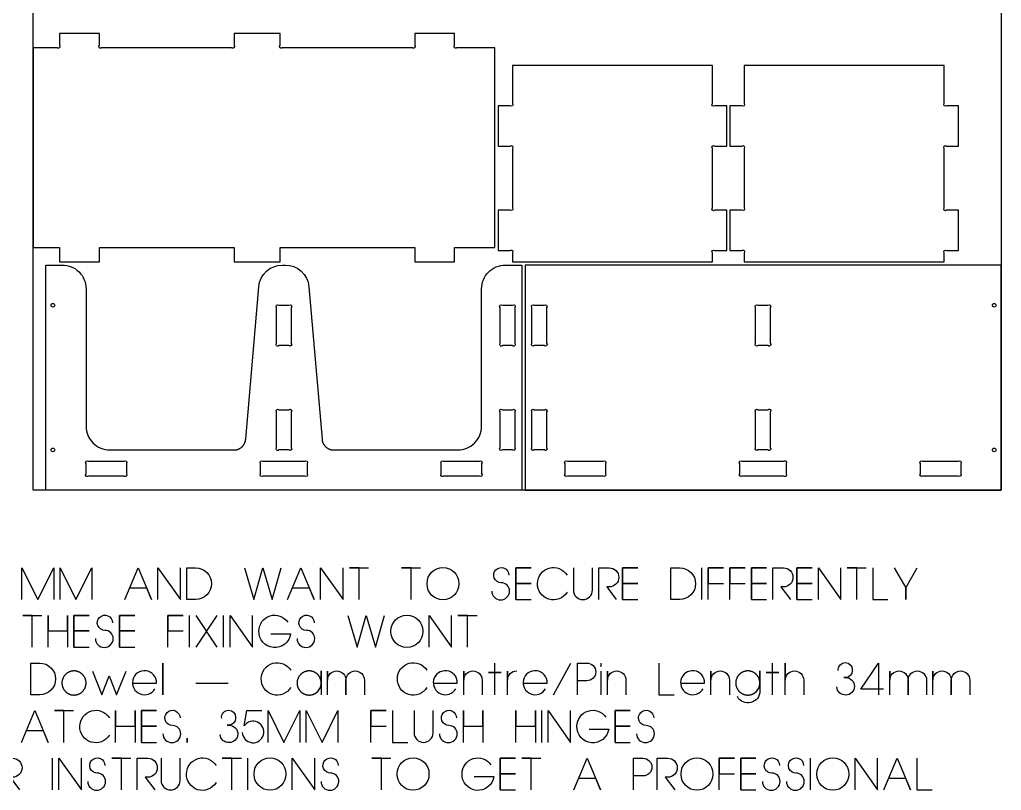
# Model space of a CAD drawing. Extents: x -767 to 3737, y -438 to 2808.
# Drawn here: x 2500 to 3737, y -378 to 593 of the extents above; entities that cross this region are included whole.
import ezdxf

# ---------------------------------------------------------------- set-up
doc = ezdxf.new("R2010")
doc.units = 0
for name, color, linetype in [('T5_LOGOLAYER_2', 18, 'CONTINUOUS'), ('T5_LOGOLAYER_20', 18, 'CONTINUOUS'), ('T5_LOGOLAYER_21', 18, 'CONTINUOUS')]:
    doc.layers.add(name, color=color, linetype=linetype)

msp = doc.modelspace()

# ---------------------------------------------------------------- linework, layer by layer
at = {"layer": 'T5_LOGOLAYER_2'}
msp.add_lwpolyline([(3137.1, 0), (3737.1, 0), (3737.1, 284), (3137.1, 284)], close=True, dxfattribs=at)
at = {"layer": 'T5_LOGOLAYER_20'}
for points in [[(3737.1, 0), (2517.1, 0), (2517.1, 2440), (3737.1, 2440)], [(2517.1, 430), (2517.1, 306), (2527.4, 306), (2550.4, 306), (2550.4, 288), (2600.7, 288), (2600.7, 306), (2770.4, 306), (2770.4, 288), (2828.4, 288), (2828.4, 306), (2918, 306), (2959.7, 306), (2998.1, 306), (2998.1, 288), (3048.3, 288), (3048.3, 306), (3099.1, 306), (3099.1, 430), (3099.1, 558), (3051.2, 558), (3051, 557.8), (3050.8, 557.7), (3050.6, 557.5), (3050.4, 557.5), (3050.3, 557.4), (3050.1, 557.3), (3049.9, 557.3), (3049.7, 557.3), (3049.5, 557.3), (3049.3, 557.4), (3049.1, 557.4), (3049, 557.5), (3048.8, 557.6), (3048.6, 557.7), (3048.5, 557.9), (3048.3, 558), (3048.2, 558.2), (3048.1, 558.3), (3048, 558.5), (3047.9, 558.7), (3047.8, 558.9), (3047.8, 559.1), (3047.7, 559.3), (3047.7, 559.5), (3047.7, 559.7), (3047.7, 559.9), (3047.8, 560.1), (3047.8, 560.3), (3047.9, 560.5), (3048, 560.7), (3048.2, 560.9), (3048.3, 561.1), (3048.3, 576), (2998, 576), (2998, 561.1), (2998.2, 560.9), (2998.3, 560.7), (2998.4, 560.5), (2998.5, 560.3), (2998.6, 560.1), (2998.6, 559.9), (2998.6, 559.7), (2998.6, 559.5), (2998.6, 559.3), (2998.5, 559.1), (2998.4, 558.9), (2998.3, 558.7), (2998.2, 558.5), (2998.1, 558.3), (2998, 558.2), (2997.8, 558), (2997.6, 557.9), (2997.5, 557.7), (2997.3, 557.6), (2997.1, 557.5), (2996.9, 557.5), (2996.7, 557.4), (2996.5, 557.3), (2996.3, 557.3), (2996.1, 557.3), (2995.9, 557.3), (2995.7, 557.4), (2995.5, 557.5), (2995.3, 557.5), (2995.1, 557.7), (2994.9, 557.8), (2994.7, 558), (2831.2, 558), (2831.1, 557.8), (2830.9, 557.7), (2830.7, 557.5), (2830.5, 557.5), (2830.3, 557.4), (2830.1, 557.3), (2829.9, 557.3), (2829.7, 557.3), (2829.5, 557.3), (2829.4, 557.4), (2829.2, 557.4), (2829, 557.5), (2828.8, 557.6), (2828.7, 557.7), (2828.5, 557.9), (2828.4, 558), (2828.3, 558.2), (2828.2, 558.3), (2828.1, 558.5), (2828, 558.7), (2827.9, 558.9), (2827.8, 559.1), (2827.8, 559.3), (2827.8, 559.5), (2827.8, 559.7), (2827.8, 559.9), (2827.8, 560.1), (2827.9, 560.3), (2828, 560.5), (2828.1, 560.7), (2828.2, 560.9), (2828.4, 561.1), (2828.4, 576), (2770.4, 576), (2770.4, 561.2), (2770.6, 561), (2770.7, 560.8), (2770.8, 560.5), (2770.9, 560.3), (2770.9, 560.1), (2771, 559.9), (2771, 559.7), (2770.9, 559.5), (2770.9, 559.3), (2770.8, 559.1), (2770.8, 558.9), (2770.7, 558.7), (2770.6, 558.5), (2770.4, 558.3), (2770.3, 558.2), (2770.1, 558), (2770, 557.9), (2769.8, 557.7), (2769.6, 557.6), (2769.4, 557.5), (2769.3, 557.5), (2769.1, 557.4), (2768.9, 557.3), (2768.6, 557.3), (2768.4, 557.3), (2768.2, 557.3), (2768, 557.4), (2767.8, 557.5), (2767.6, 557.5), (2767.4, 557.7), (2767.2, 557.8), (2767.1, 558), (2603.6, 558), (2603.4, 557.8), (2603.2, 557.7), (2603, 557.5), (2602.8, 557.5), (2602.7, 557.4), (2602.5, 557.3), (2602.3, 557.3), (2602.1, 557.3), (2601.9, 557.3), (2601.7, 557.4), (2601.5, 557.4), (2601.4, 557.5), (2601.2, 557.6), (2601, 557.7), (2600.9, 557.9), (2600.7, 558), (2600.6, 558.2), (2600.5, 558.3), (2600.4, 558.5), (2600.3, 558.7), (2600.2, 558.9), (2600.2, 559.1), (2600.1, 559.3), (2600.1, 559.5), (2600.1, 559.7), (2600.1, 559.9), (2600.2, 560.1), (2600.2, 560.3), (2600.3, 560.5), (2600.4, 560.7), (2600.6, 560.9), (2600.7, 561.1), (2600.7, 576), (2550.4, 576), (2550.4, 561.2), (2550.6, 561), (2550.7, 560.8), (2550.8, 560.5), (2550.9, 560.3), (2551, 560.1), (2551, 559.9), (2551, 559.7), (2551, 559.5), (2551, 559.3), (2550.9, 559.1), (2550.8, 558.9), (2550.7, 558.7), (2550.6, 558.5), (2550.5, 558.3), (2550.3, 558.2), (2550.2, 558), (2550, 557.9), (2549.9, 557.7), (2549.7, 557.6), (2549.5, 557.5), (2549.3, 557.5), (2549.1, 557.4), (2548.9, 557.3), (2548.7, 557.3), (2548.5, 557.3), (2548.3, 557.3), (2548.1, 557.4), (2547.9, 557.5), (2547.7, 557.5), (2547.5, 557.7), (2547.3, 557.8), (2547.1, 558), (2517.1, 558)]]:
    msp.add_lwpolyline(points, close=True, dxfattribs=at)
for points in [[(3245.1, 288), (3373.1, 288), (3373.1, 299.5, -1), (3376, 302.3), (3391.1, 302.3), (3391.1, 353.1), (3376, 353.1, -1), (3373.1, 356), (3373.1, 431.1, -1), (3376, 433.9), (3391.1, 433.9), (3391.1, 484.7), (3376, 484.7, -1), (3373.1, 487.6), (3373.1, 535.6), (3245.1, 535.6), (3121.1, 535.6), (3121.1, 487.6, -1), (3118.3, 484.7), (3103.1, 484.7), (3103.1, 433.9), (3118.3, 433.9, -1), (3121.1, 431.1), (3121.1, 356, -1), (3118.3, 353.1), (3103.1, 353.1), (3103.1, 302.3), (3118.3, 302.3, -1), (3121.1, 299.5), (3121.1, 288)], [(3537.1, 288), (3665.1, 288), (3665.1, 299.5, -1), (3668, 302.3), (3683.1, 302.3), (3683.1, 353.1), (3668, 353.1, -1), (3665.1, 356), (3665.1, 431.1, -1), (3668, 433.9), (3683.1, 433.9), (3683.1, 484.7), (3668, 484.7, -1), (3665.1, 487.6), (3665.1, 535.6), (3537.1, 535.6), (3413.1, 535.6), (3413.1, 487.6, -1), (3410.3, 484.7), (3395.1, 484.7), (3395.1, 433.9), (3410.3, 433.9, -1), (3413.1, 431.1), (3413.1, 356, -1), (3410.3, 353.1), (3395.1, 353.1), (3395.1, 302.3), (3410.3, 302.3, -1), (3413.1, 299.5), (3413.1, 288)], [(2533.1, 0), (2533.1, 284), (2553.8, 284, -0.415334), (2583.9, 254), (2583.9, 80.9, 0.414977), (2613.9, 50.8), (2770.1, 50.8), (2770.1, 50.8), (2770.5, 50.8), (2770.9, 50.8), (2771.2, 50.8), (2771.6, 50.9), (2772, 50.9), (2772.3, 51), (2772.7, 51), (2773, 51.1), (2773.4, 51.2), (2773.7, 51.2), (2774.1, 51.3), (2774.4, 51.4), (2774.8, 51.5), (2775.1, 51.6), (2775.4, 51.8), (2775.8, 51.9), (2776.1, 52), (2776.4, 52.2), (2776.7, 52.3), (2777, 52.5), (2777.3, 52.6), (2777.6, 52.8), (2777.9, 53), (2778.2, 53.2), (2778.5, 53.3), (2778.8, 53.5), (2779.1, 53.7), (2779.4, 54), (2779.6, 54.2), (2779.9, 54.4), (2780.2, 54.6), (2780.4, 54.8), (2780.7, 55.1), (2780.9, 55.3), (2781.1, 55.6), (2781.4, 55.8), (2781.6, 56.1), (2781.8, 56.3), (2782, 56.6), (2782.2, 56.9), (2782.4, 57.2), (2782.6, 57.4), (2782.8, 57.7), (2783, 58), (2783.2, 58.3), (2783.3, 58.6), (2783.5, 58.9), (2783.7, 59.2), (2783.8, 59.5), (2783.9, 59.8), (2784.1, 60.1), (2784.2, 60.5), (2784.3, 60.8), (2784.4, 61.1), (2784.5, 61.4), (2784.6, 61.8), (2784.7, 62.1), (2784.8, 62.5), (2784.9, 62.8), (2784.9, 63.1), (2785, 63.5), (2785, 63.8), (2785, 64.2), (2785.1, 64.5), (2801.6, 256.7, -0.388315), (2831.4, 284), (2834.7, 284, -0.390656), (2864.7, 256.6), (2881.2, 64.5), (2881.2, 64.1), (2881.3, 63.8), (2881.3, 63.4), (2881.3, 63.1), (2881.4, 62.8), (2881.5, 62.4), (2881.5, 62.1), (2881.6, 61.8), (2881.7, 61.4), (2881.8, 61.1), (2881.9, 60.8), (2882, 60.5), (2882.1, 60.2), (2882.3, 59.9), (2882.4, 59.5), (2882.5, 59.2), (2882.7, 58.9), (2882.9, 58.6), (2883, 58.3), (2883.2, 58), (2883.4, 57.8), (2883.6, 57.5), (2883.8, 57.2), (2884, 56.9), (2884.2, 56.7), (2884.4, 56.4), (2884.6, 56.1), (2884.8, 55.9), (2885, 55.6), (2885.3, 55.4), (2885.5, 55.1), (2885.8, 54.9), (2886, 54.7), (2886.3, 54.4), (2886.6, 54.2), (2886.8, 54), (2887.1, 53.8), (2887.4, 53.6), (2887.7, 53.4), (2888, 53.2), (2888.3, 53), (2888.6, 52.8), (2888.9, 52.7), (2889.2, 52.5), (2889.5, 52.3), (2889.8, 52.2), (2890.1, 52), (2890.5, 51.9), (2890.8, 51.8), (2891.1, 51.7), (2891.5, 51.5), (2891.8, 51.4), (2892.1, 51.3), (2892.5, 51.2), (2892.8, 51.2), (2893.2, 51.1), (2893.6, 51), (2893.9, 51), (2894.3, 50.9), (2894.7, 50.9), (2895, 50.8), (2895.4, 50.8), (2895.8, 50.8), (2896.1, 50.8), (2896.1, 50.8), (3052.2, 50.8, 0.41549), (3082.3, 80.8), (3082.3, 253.9, -0.414799), (3112.3, 284), (3133.1, 284), (3133.1, 0)], [(2542.1, 235.5, -0.414214), (2544.4, 233.2, -0.414214), (2542.1, 231, -0.414214), (2539.9, 233.2, -0.414214)], [(3728.1, 235.5, -0.414214), (3730.4, 233.2, -0.414214), (3728.1, 231, -0.414214), (3725.9, 233.2, -0.414214)], [(2823.9, 185.2), (2823.9, 230.4, -1), (2826.7, 233.2), (2839.6, 233.2, -1), (2842.4, 230.4), (2842.4, 185.2, -1), (2839.6, 182.4), (2826.7, 182.4, -1)], [(3105.6, 185.2), (3105.6, 230.4, -1), (3108.5, 233.2), (3121.3, 233.2, -1), (3124.1, 230.4), (3124.1, 185.2, -1), (3121.3, 182.4), (3108.5, 182.4, -1)], [(3148.5, 233.2), (3161.4, 233.2, -1), (3164.2, 230.4), (3164.2, 185.3, -1), (3161.4, 182.4), (3148.5, 182.4, -1), (3145.7, 185.3), (3145.7, 230.4, -1)], [(3446, 230.4), (3446, 185.3, -1), (3443.1, 182.4), (3430.3, 182.4, -1), (3427.5, 185.3), (3427.5, 230.4, -1), (3430.3, 233.2), (3443.1, 233.2, -1)], [(2823.9, 53.6), (2823.9, 98.8, -1), (2826.7, 101.6), (2839.6, 101.6, -1), (2842.4, 98.8), (2842.4, 53.6, -1), (2839.6, 50.8), (2826.7, 50.8, -1)], [(3105.6, 53.6), (3105.6, 98.8, -1), (3108.5, 101.6), (3121.3, 101.6, -1), (3124.1, 98.8), (3124.1, 53.6, -1), (3121.3, 50.8), (3108.5, 50.8, -1)], [(3148.5, 101.6), (3161.4, 101.6, -1), (3164.2, 98.8), (3164.2, 53.7, -1), (3161.4, 50.8), (3148.5, 50.8, -1), (3145.7, 53.7), (3145.7, 98.8, -1)], [(3446, 98.8), (3446, 53.7, -1), (3443.1, 50.8), (3430.3, 50.8, -1), (3427.5, 53.7), (3427.5, 98.8, -1), (3430.3, 101.6), (3443.1, 101.6, -1)], [(2542.1, 53.1, -0.414214), (2544.4, 50.8, -0.414214), (2542.1, 48.6, -0.414214), (2539.9, 50.8, -0.414214)], [(3728.1, 53.1, -0.414214), (3730.4, 50.8, -0.414214), (3728.1, 48.6, -0.414214), (3725.9, 50.8, -0.414214)], [(2631.9, 18), (2586.8, 18, -1), (2583.9, 20.8), (2583.9, 33.7, -1), (2586.8, 36.5), (2631.9, 36.5, -1), (2634.7, 33.7), (2634.7, 20.8, -1)], [(2859.6, 18), (2806.7, 18, -1), (2803.9, 20.8), (2803.9, 33.7, -1), (2806.7, 36.5), (2859.6, 36.5, -1), (2862.4, 33.7), (2862.4, 20.8, -1)], [(3079.5, 18), (3034.4, 18, -1), (3031.5, 20.8), (3031.5, 33.7, -1), (3034.4, 36.5), (3079.5, 36.5, -1), (3082.3, 33.7), (3082.3, 20.8, -1)], [(3235.5, 18), (3190.3, 18, -1), (3187.5, 20.9), (3187.5, 33.7, -1), (3190.3, 36.5), (3235.5, 36.5, -1), (3238.3, 33.7), (3238.3, 20.9, -1)], [(3463.1, 18), (3410.3, 18, -1), (3407.5, 20.9), (3407.5, 33.7, -1), (3410.3, 36.5), (3463.1, 36.5, -1), (3466, 33.7), (3466, 20.9, -1)], [(3683.1, 18), (3637.9, 18, -1), (3635.1, 20.9), (3635.1, 33.7, -1), (3637.9, 36.5), (3683.1, 36.5, -1), (3685.9, 33.7), (3685.9, 20.9, -1)]]:
    msp.add_lwpolyline(points, format="xyb", close=True, dxfattribs=at)
at = {"layer": 'T5_LOGOLAYER_21'}
for points in [[(2503.2, -137.8), (2503.2, -97.8), (2523.2, -137.8), (2543.2, -97.8), (2543.2, -137.8)], [(2551.2, -137.8), (2551.2, -97.8), (2571.2, -137.8), (2591.2, -97.8), (2591.2, -137.8)], [(2632.8, -137.8), (2649.6, -97.8), (2666.4, -137.8), (2660.4, -123.4), (2639.2, -123.4)], [(2674.4, -137.8), (2674.4, -97.8), (2702.8, -137.8), (2702.8, -97.8)], [(2783.5, -97.8), (2795.1, -137.8), (2806.7, -97.8), (2818.3, -137.8), (2829.9, -97.8)], [(2837.9, -137.8), (2854.7, -97.8), (2871.5, -137.8), (2865.5, -123.4), (2844.3, -123.4)], [(2879.5, -137.8), (2879.5, -97.8), (2907.9, -137.8), (2907.9, -97.8)], [(2927.9, -137.8), (2927.9, -97.8), (2915.9, -97.8), (2939.9, -97.8)], [(2993.5, -137.8), (2993.5, -97.8), (2981.5, -97.8), (3005.5, -97.8)], [(3125.5, -137.8), (3125.5, -97.8), (3144.7, -97.8), (3125.5, -97.8), (3125.5, -117.4), (3144.7, -117.4), (3125.5, -117.4), (3125.5, -137.8), (3144.7, -137.8)], [(3259.9, -137.8), (3259.9, -97.8), (3279.1, -97.8), (3259.9, -97.8), (3259.9, -117.4), (3279.1, -117.4), (3259.9, -117.4), (3259.9, -137.8), (3279.1, -137.8)], [(3359.8, -137.8), (3359.8, -97.8)], [(3367.8, -137.8), (3367.8, -97.8), (3387, -97.8), (3367.8, -97.8), (3367.8, -117.4), (3387, -117.4)], [(3395, -137.8), (3395, -97.8), (3414.2, -97.8), (3395, -97.8), (3395, -117.4), (3414.2, -117.4)], [(3422.2, -137.8), (3422.2, -97.8), (3441.4, -97.8), (3422.2, -97.8), (3422.2, -117.4), (3441.4, -117.4), (3422.2, -117.4), (3422.2, -137.8), (3441.4, -137.8)], [(3479.4, -137.8), (3479.4, -97.8), (3498.6, -97.8), (3479.4, -97.8), (3479.4, -117.4), (3498.6, -117.4), (3479.4, -117.4), (3479.4, -137.8), (3498.6, -137.8)], [(3506.6, -137.8), (3506.6, -97.8), (3535, -137.8), (3535, -97.8)], [(3555, -137.8), (3555, -97.8), (3543, -97.8), (3567, -97.8)], [(3575, -97.8), (3575, -137.8), (3594.2, -137.8)], [(3602.2, -97.8), (3616.6, -123), (3616.6, -137.8), (3616.6, -123), (3631, -97.8)], [(2516.1, -197.8), (2516.1, -157.8), (2504.1, -157.8), (2528.1, -157.8)], [(2536.1, -197.8), (2536.1, -157.8), (2536.1, -177.4), (2560.5, -177.4), (2560.5, -157.8), (2560.5, -197.8)], [(2568.5, -197.8), (2568.5, -157.8), (2587.7, -157.8), (2568.5, -157.8), (2568.5, -177.4), (2587.7, -177.4), (2568.5, -177.4), (2568.5, -197.8), (2587.7, -197.8)], [(2626.1, -197.8), (2626.1, -157.8), (2645.3, -157.8), (2626.1, -157.8), (2626.1, -177.4), (2645.3, -177.4), (2626.1, -177.4), (2626.1, -197.8), (2645.3, -197.8)], [(2686.9, -197.8), (2686.9, -157.8), (2706.1, -157.8), (2686.9, -157.8), (2686.9, -177.4), (2706.1, -177.4)], [(2714.1, -197.8), (2714.1, -157.8)], [(2722.1, -157.8), (2748.9, -197.8)], [(2722.5, -197.8), (2749.3, -157.8)], [(2757.3, -197.8), (2757.3, -157.8)], [(2765.3, -197.8), (2765.3, -157.8), (2793.7, -197.8), (2793.7, -157.8)], [(2913.7, -157.8), (2925.3, -197.8), (2936.9, -157.8), (2948.5, -197.8), (2960.1, -157.8)], [(3016.1, -197.8), (3016.1, -157.8), (3044.5, -197.8), (3044.5, -157.8)], [(3064.5, -197.8), (3064.5, -157.8), (3052.5, -157.8), (3076.5, -157.8)], [(3098.9, -257.8), (3098.9, -229.8), (3090.9, -229.8), (3106.9, -229.8), (3098.9, -229.8), (3098.9, -217.8)], [(3172.9, -257.8), (3194.9, -217.8)], [(3232.9, -222.6), (3232.9, -217.8)], [(3305.7, -217.8), (3305.7, -257.8), (3324.9, -257.8)], [(3448.9, -257.8), (3448.9, -229.8), (3440.9, -229.8), (3456.9, -229.8), (3448.9, -229.8), (3448.9, -217.8)], [(3588.5, -250.6), (3560.1, -250.6), (3582.5, -217.8), (3582.5, -257.8)], [(2591.9, -228.2), (2603.9, -257.8), (2613.1, -233.8), (2622.3, -257.8), (2634.3, -228.2)], [(3232.9, -257.8), (3232.9, -228.2)], [(2722.3, -243), (2763.1, -243)], [(2502.5, -317.8), (2519.3, -277.8), (2536.1, -317.8), (2530.1, -303.4), (2508.9, -303.4)], [(2556.1, -317.8), (2556.1, -277.8), (2544.1, -277.8), (2568.1, -277.8)], [(2621.2, -317.8), (2621.2, -277.8), (2621.2, -297.4), (2645.6, -297.4), (2645.6, -277.8), (2645.6, -317.8)], [(2653.6, -317.8), (2653.6, -277.8), (2672.8, -277.8), (2653.6, -277.8), (2653.6, -297.4), (2672.8, -297.4), (2653.6, -297.4), (2653.6, -317.8), (2672.8, -317.8)], [(2813.2, -317.8), (2813.2, -277.8), (2833.2, -317.8), (2853.2, -277.8), (2853.2, -317.8)], [(2861.2, -317.8), (2861.2, -277.8), (2881.2, -317.8), (2901.2, -277.8), (2901.2, -317.8)], [(2942.8, -317.8), (2942.8, -277.8), (2962, -277.8), (2942.8, -277.8), (2942.8, -297.4), (2962, -297.4)], [(2970, -277.8), (2970, -317.8), (2989.2, -317.8)], [(3059.6, -317.8), (3059.6, -277.8), (3059.6, -297.4), (3084, -297.4), (3084, -277.8), (3084, -317.8)], [(3125.6, -317.8), (3125.6, -277.8), (3125.6, -297.4), (3150, -297.4), (3150, -277.8), (3150, -317.8)], [(3158, -317.8), (3158, -277.8)], [(3166, -317.8), (3166, -277.8), (3194.4, -317.8), (3194.4, -277.8)], [(3250.4, -317.8), (3250.4, -277.8), (3269.6, -277.8), (3250.4, -277.8), (3250.4, -297.4), (3269.6, -297.4), (3250.4, -297.4), (3250.4, -317.8), (3269.6, -317.8)], [(2541.7, -377.8), (2541.7, -337.8)], [(2549.7, -377.8), (2549.7, -337.8), (2578.1, -377.8), (2578.1, -337.8)], [(2628.5, -377.8), (2628.5, -337.8), (2616.5, -337.8), (2640.5, -337.8)], [(2767.6, -377.8), (2767.6, -337.8), (2755.6, -337.8), (2779.6, -337.8)], [(2787.6, -377.8), (2787.6, -337.8)], [(2843.6, -377.8), (2843.6, -337.8), (2872, -377.8), (2872, -337.8)], [(2956, -377.8), (2956, -337.8), (2944, -337.8), (2968, -337.8)], [(3105.6, -377.8), (3105.6, -337.8), (3124.8, -337.8), (3105.6, -337.8), (3105.6, -357.4), (3124.8, -357.4), (3105.6, -357.4), (3105.6, -377.8), (3124.8, -377.8)], [(3144.8, -377.8), (3144.8, -337.8), (3132.8, -337.8), (3156.8, -337.8)], [(3198.4, -377.8), (3215.2, -337.8), (3232, -377.8), (3226, -363.4), (3204.8, -363.4)], [(3381.6, -377.8), (3381.6, -337.8), (3400.8, -337.8), (3381.6, -337.8), (3381.6, -357.4), (3400.8, -357.4)], [(3408.8, -377.8), (3408.8, -337.8), (3428, -337.8), (3408.8, -337.8), (3408.8, -357.4), (3428, -357.4), (3408.8, -357.4), (3408.8, -377.8), (3428, -377.8)], [(3496.8, -377.8), (3496.8, -337.8)], [(3552.8, -377.8), (3552.8, -337.8), (3581.2, -377.8), (3581.2, -337.8)], [(3589.2, -377.8), (3606, -337.8), (3622.8, -377.8), (3616.8, -363.4), (3595.6, -363.4)], [(3630.8, -337.8), (3630.8, -377.8), (3650, -377.8)]]:
    msp.add_lwpolyline(points, dxfattribs=at)
for points in [[(2710.8, -137.8), (2710.8, -97.8), (2722, -97.8, -1), (2722, -137.8)], [(3053.5, -118.2, -1), (3013.5, -118.2), (3013.5, -117.4, -1), (3053.5, -117.4)], [(3320.7, -137.8), (3320.7, -97.8), (3331.9, -97.8, -1), (3331.9, -137.8)], [(3008.1, -178.2, -1), (2968.1, -178.2), (2968.1, -177.4, -1), (3008.1, -177.4)], [(2514.4, -257.8), (2514.4, -217.8), (2525.6, -217.8, -1), (2525.6, -257.8)], [(2835.6, -358.2, -1), (2795.6, -358.2), (2795.6, -357.4, -1), (2835.6, -357.4)], [(3016, -358.2, -1), (2976, -358.2), (2976, -357.4, -1), (3016, -357.4)], [(3373.6, -358.2, -1), (3333.6, -358.2), (3333.6, -357.4, -1), (3373.6, -357.4)], [(3544.8, -358.2, -1), (3504.8, -358.2), (3504.8, -357.4, -1), (3544.8, -357.4)]]:
    msp.add_lwpolyline(points, format="xyb", close=True, dxfattribs=at)
for points in [[(3095.1, -127, 1), (3117.5, -127, 0.415385), (3107.1, -116.6, -0.668438), (3100.3, -100.2, -0.668438), (3116.7, -107)], [(3189.9, -128.6, -0.77786), (3152.7, -117.4, -0.756443), (3189.9, -107)], [(3197.9, -97.8), (3197.9, -125.8, 1), (3221.9, -125.8), (3221.9, -97.8)], [(3229.9, -137.8), (3229.9, -97.8), (3243.1, -97.8, -1), (3243.1, -121.8), (3239.9, -121.8), (3251.9, -137.8)], [(3449.4, -137.8), (3449.4, -97.8), (3462.6, -97.8, -1), (3462.6, -121.8), (3459.4, -121.8), (3471.4, -137.8)], [(2595.7, -187, 1), (2618.1, -187, 0.415385), (2607.7, -176.6, -0.668438), (2600.9, -160.2, -0.668438), (2617.3, -167)], [(2816.9, -181), (2841.7, -181, -0.955296), (2801.7, -177.4, -0.741566), (2838.1, -166.2)], [(2849.7, -187, 1), (2872.1, -187, 0.415385), (2861.7, -176.6, -0.668438), (2854.9, -160.2, -0.668438), (2871.3, -167)], [(2841.9, -248.6, -0.77786), (2804.7, -237.4, -0.756443), (2841.9, -227)], [(3013.4, -248.6, -0.77786), (2976.2, -237.4, -0.756443), (3013.4, -227)], [(3202.9, -257.8), (3202.9, -217.8), (3214.9, -217.8, -1), (3214.9, -240.2), (3202.9, -240.2)], [(3464.9, -257.8), (3464.9, -217.8), (3464.9, -239.4, -1), (3488.1, -239.4), (3488.1, -257.8)], [(3531.7, -227.4, -0.454849), (3540.5, -217.3, -0.411435), (3549.3, -226.2), (3549.3, -227.4, -0.412121), (3540.5, -236.2), (3538.5, -236.2), (3540.9, -236.2, -0.414286), (3552.1, -247.4, -0.946269), (3529.7, -247.8)], [(2643.1, -243), (2672.7, -243, 0.90232), (2642.8, -239.2, 0.862347), (2670.7, -250.2)], [(2865, -258.2, 0.421631), (2880.2, -242.6), (2880.2, -227.8), (2880.2, -257.8)], [(2888.2, -257.8), (2888.2, -228.2), (2888.2, -239.4, -1), (2911.4, -239.4), (2911.4, -257.8), (2911.4, -239.4, -1), (2934.6, -239.4), (2934.6, -257.8)], [(3022.1, -243), (3051.7, -243, 0.90232), (3021.8, -239.2, 0.862347), (3049.7, -250.2)], [(3059.7, -257.8), (3059.7, -228.2), (3059.7, -239.4, -1), (3082.9, -239.4), (3082.9, -257.8)], [(3114.9, -257.8), (3114.9, -228.2), (3114.9, -239.4, -0.416092), (3126.5, -227.8)], [(3135.3, -243), (3164.9, -243, 0.90232), (3135, -239.2, 0.862347), (3162.9, -250.2)], [(3240.9, -257.8), (3240.9, -228.2), (3240.9, -239.4, -1), (3264.1, -239.4), (3264.1, -257.8)], [(3333.7, -243), (3363.3, -243, 0.90232), (3333.4, -239.2, 0.862347), (3361.3, -250.2)], [(3371.3, -257.8), (3371.3, -228.2), (3371.3, -239.4, -1), (3394.5, -239.4), (3394.5, -257.8)], [(3417.7, -258.2, 0.421631), (3432.9, -242.6), (3432.9, -227.8), (3432.9, -253, -0.782349), (3404.5, -260.2)], [(3596.5, -257.8), (3596.5, -228.2), (3596.5, -239.4, -1), (3619.7, -239.4), (3619.7, -257.8), (3619.7, -239.4, -1), (3642.9, -239.4), (3642.9, -257.8)], [(3650.9, -257.8), (3650.9, -228.2), (3650.9, -239.4, -1), (3674.1, -239.4), (3674.1, -257.8), (3674.1, -239.4, -1), (3697.3, -239.4), (3697.3, -257.8)], [(2613.3, -308.6, -0.77786), (2576.1, -297.4, -0.756443), (2613.3, -287)], [(2680.8, -307, 1), (2703.2, -307, 0.415385), (2692.8, -296.6, -0.668438), (2686, -280.2, -0.668438), (2702.4, -287)], [(2754.8, -287.4, -0.454849), (2763.6, -277.3, -0.411435), (2772.4, -286.2), (2772.4, -287.4, -0.412121), (2763.6, -296.2), (2761.6, -296.2), (2764, -296.2, -0.414286), (2775.2, -307.4, -0.946269), (2752.8, -307.8)], [(2780.8, -305.4, 0.857608), (2807.5, -308.2, 0.839431), (2783.2, -297), (2786.4, -277.8), (2805.2, -277.8)], [(2997.2, -277.8), (2997.2, -305.8, 1), (3021.2, -305.8), (3021.2, -277.8)], [(3029.2, -307, 1), (3051.6, -307, 0.415385), (3041.2, -296.6, -0.668438), (3034.4, -280.2, -0.668438), (3050.8, -287)], [(3217.6, -301), (3242.4, -301, -0.955296), (3202.4, -297.4, -0.741566), (3238.8, -286.2)], [(3277.6, -307, 1), (3300, -307, 0.415385), (3289.6, -296.6, -0.668438), (3282.8, -280.2, -0.668438), (3299.2, -287)], [(2478.1, -377.8), (2478.1, -337.8), (2491.3, -337.8, -1), (2491.3, -361.8), (2488.1, -361.8), (2500.1, -377.8)], [(2586.1, -367, 1), (2608.5, -367, 0.415385), (2598.1, -356.6, -0.668438), (2591.3, -340.2, -0.668438), (2607.7, -347)], [(2648.5, -377.8), (2648.5, -337.8), (2661.7, -337.8, -1), (2661.7, -361.8), (2658.5, -361.8), (2670.5, -377.8)], [(2678.5, -337.8), (2678.5, -365.8, 1), (2702.5, -365.8), (2702.5, -337.8)], [(2747.7, -368.6, -0.77786), (2710.5, -357.4, -0.756443), (2747.7, -347)], [(2880, -367, 1), (2902.4, -367, 0.415385), (2892, -356.6, -0.668438), (2885.2, -340.2, -0.668438), (2901.6, -347)], [(3072.8, -361), (3097.6, -361, -0.955296), (3057.6, -357.4, -0.741566), (3094, -346.2)], [(3273.6, -377.8), (3273.6, -337.8), (3285.6, -337.8, -1), (3285.6, -360.2), (3273.6, -360.2)], [(3303.6, -377.8), (3303.6, -337.8), (3316.8, -337.8, -1), (3316.8, -361.8), (3313.6, -361.8), (3325.6, -377.8)], [(3436, -367, 1), (3458.4, -367, 0.415385), (3448, -356.6, -0.668438), (3441.2, -340.2, -0.668438), (3457.6, -347)], [(3466.4, -367, 1), (3488.8, -367, 0.415385), (3478.4, -356.6, -0.668438), (3471.6, -340.2, -0.668438), (3488, -347)]]:
    msp.add_lwpolyline(points, format="xyb", dxfattribs=at)
for points in [[(2680.7, -257.8), (2680.7, -217.8)], [(2568.7, -258.2), (2569.1, -258.2), (2569.5, -258.2), (2569.9, -258.1), (2570.3, -258.1), (2570.7, -258), (2571.1, -258), (2571.4, -257.9), (2571.8, -257.9), (2572.2, -257.8), (2572.5, -257.7), (2572.9, -257.6), (2573.3, -257.5), (2573.6, -257.4), (2574, -257.2), (2574.3, -257.1), (2574.7, -257), (2575, -256.8), (2575.3, -256.7), (2575.7, -256.5), (2576, -256.3), (2576.3, -256.2), (2576.6, -256), (2576.9, -255.8), (2577.2, -255.6), (2577.5, -255.4), (2577.8, -255.2), (2578.1, -254.9), (2578.4, -254.7), (2578.7, -254.5), (2579, -254.2), (2579.2, -254), (2579.5, -253.7), (2579.7, -253.5), (2580, -253.2), (2580.2, -252.9), (2580.5, -252.6), (2580.7, -252.4), (2580.9, -252.1), (2581.1, -251.8), (2581.3, -251.5), (2581.6, -251.2), (2581.7, -250.9), (2581.9, -250.5), (2582.1, -250.2), (2582.3, -249.9), (2582.4, -249.6), (2582.6, -249.2), (2582.8, -248.9), (2582.9, -248.5), (2583, -248.2), (2583.1, -247.8), (2583.3, -247.5), (2583.4, -247.1), (2583.5, -246.8), (2583.6, -246.4), (2583.6, -246), (2583.7, -245.7), (2583.8, -245.3), (2583.8, -244.9), (2583.9, -244.5), (2583.9, -244.1), (2583.9, -243.8), (2583.9, -243.4), (2583.9, -243), (2583.9, -242.6), (2583.9, -242.2), (2583.9, -241.8), (2583.9, -241.4), (2583.8, -241), (2583.8, -240.7), (2583.7, -240.3), (2583.6, -239.9), (2583.6, -239.5), (2583.5, -239.2), (2583.4, -238.8), (2583.3, -238.5), (2583.1, -238.1), (2583, -237.7), (2582.9, -237.4), (2582.8, -237.1), (2582.6, -236.7), (2582.4, -236.4), (2582.3, -236.1), (2582.1, -235.7), (2581.9, -235.4), (2581.7, -235.1), (2581.6, -234.8), (2581.3, -234.5), (2581.1, -234.2), (2580.9, -233.9), (2580.7, -233.6), (2580.5, -233.3), (2580.2, -233), (2580, -232.8), (2579.7, -232.5), (2579.5, -232.2), (2579.2, -232), (2579, -231.7), (2578.7, -231.5), (2578.4, -231.2), (2578.1, -231), (2577.8, -230.8), (2577.5, -230.6), (2577.2, -230.4), (2576.9, -230.2), (2576.6, -230), (2576.3, -229.8), (2576, -229.6), (2575.7, -229.4), (2575.3, -229.3), (2575, -229.1), (2574.7, -229), (2574.3, -228.8), (2574, -228.7), (2573.6, -228.6), (2573.3, -228.5), (2572.9, -228.3), (2572.5, -228.3), (2572.2, -228.2), (2571.8, -228.1), (2571.4, -228), (2571.1, -227.9), (2570.7, -227.9), (2570.3, -227.8), (2569.9, -227.8), (2569.5, -227.8), (2569.1, -227.8), (2568.7, -227.8), (2568.4, -227.8), (2568, -227.8), (2567.6, -227.8), (2567.2, -227.8), (2566.8, -227.9), (2566.4, -227.9), (2566.1, -228), (2565.7, -228.1), (2565.3, -228.2), (2564.9, -228.3), (2564.6, -228.3), (2564.2, -228.5), (2563.9, -228.6), (2563.5, -228.7), (2563.2, -228.8), (2562.8, -229), (2562.5, -229.1), (2562.2, -229.3), (2561.8, -229.4), (2561.5, -229.6), (2561.2, -229.8), (2560.9, -230), (2560.6, -230.2), (2560.2, -230.4), (2559.9, -230.6), (2559.7, -230.8), (2559.4, -231), (2559.1, -231.2), (2558.8, -231.5), (2558.5, -231.7), (2558.3, -232), (2558, -232.2), (2557.7, -232.5), (2557.5, -232.8), (2557.3, -233), (2557, -233.3), (2556.8, -233.6), (2556.6, -233.9), (2556.3, -234.2), (2556.1, -234.5), (2555.9, -234.8), (2555.7, -235.1), (2555.6, -235.4), (2555.4, -235.7), (2555.2, -236.1), (2555, -236.4), (2554.9, -236.7), (2554.7, -237.1), (2554.6, -237.4), (2554.5, -237.7), (2554.3, -238.1), (2554.2, -238.5), (2554.1, -238.8), (2554, -239.2), (2553.9, -239.5), (2553.9, -239.9), (2553.8, -240.3), (2553.7, -240.7), (2553.7, -241), (2553.6, -241.4), (2553.6, -241.8), (2553.6, -242.2), (2553.6, -242.6), (2553.5, -243), (2553.6, -243.4), (2553.6, -243.8), (2553.6, -244.1), (2553.6, -244.5), (2553.7, -244.9), (2553.7, -245.3), (2553.8, -245.7), (2553.9, -246), (2553.9, -246.4), (2554, -246.8), (2554.1, -247.1), (2554.2, -247.5), (2554.3, -247.8), (2554.5, -248.2), (2554.6, -248.5), (2554.7, -248.9), (2554.9, -249.2), (2555, -249.6), (2555.2, -249.9), (2555.4, -250.2), (2555.6, -250.5), (2555.7, -250.9), (2555.9, -251.2), (2556.1, -251.5), (2556.3, -251.8), (2556.6, -252.1), (2556.8, -252.4), (2557, -252.6), (2557.3, -252.9), (2557.5, -253.2), (2557.7, -253.5), (2558, -253.7), (2558.3, -254), (2558.5, -254.2), (2558.8, -254.5), (2559.1, -254.7), (2559.4, -254.9), (2559.7, -255.2), (2559.9, -255.4), (2560.2, -255.6), (2560.6, -255.8), (2560.9, -256), (2561.2, -256.2), (2561.5, -256.3), (2561.8, -256.5), (2562.2, -256.7), (2562.5, -256.8), (2562.8, -257), (2563.2, -257.1), (2563.5, -257.2), (2563.9, -257.4), (2564.2, -257.5), (2564.6, -257.6), (2564.9, -257.7), (2565.3, -257.8), (2565.7, -257.9), (2566.1, -257.9), (2566.4, -258), (2566.8, -258), (2567.2, -258.1), (2567.6, -258.1), (2568, -258.2), (2568.4, -258.2)], [(2865, -258.2), (2865.4, -258.2), (2865.8, -258.2), (2866.2, -258.1), (2866.6, -258.1), (2866.9, -258), (2867.3, -258), (2867.7, -257.9), (2868.1, -257.9), (2868.4, -257.8), (2868.8, -257.7), (2869.2, -257.6), (2869.5, -257.5), (2869.9, -257.4), (2870.2, -257.2), (2870.6, -257.1), (2870.9, -257), (2871.3, -256.8), (2871.6, -256.7), (2871.9, -256.5), (2872.3, -256.3), (2872.6, -256.2), (2872.9, -256), (2873.2, -255.8), (2873.5, -255.6), (2873.8, -255.4), (2874.1, -255.2), (2874.4, -254.9), (2874.7, -254.7), (2875, -254.5), (2875.2, -254.2), (2875.5, -254), (2875.8, -253.7), (2876, -253.5), (2876.3, -253.2), (2876.5, -252.9), (2876.7, -252.6), (2877, -252.4), (2877.2, -252.1), (2877.4, -251.8), (2877.6, -251.5), (2877.8, -251.2), (2878, -250.9), (2878.2, -250.5), (2878.4, -250.2), (2878.5, -249.9), (2878.7, -249.6), (2878.9, -249.2), (2879, -248.9), (2879.2, -248.5), (2879.3, -248.2), (2879.4, -247.8), (2879.5, -247.5), (2879.6, -247.1), (2879.7, -246.8), (2879.8, -246.4), (2879.9, -246), (2880, -245.7), (2880, -245.3), (2880.1, -244.9), (2880.1, -244.5), (2880.2, -244.1), (2880.2, -243.8), (2880.2, -243.4), (2880.2, -243), (2880.2, -242.6), (2880.2, -242.2), (2880.2, -241.8), (2880.1, -241.4), (2880.1, -241), (2880, -240.7), (2880, -240.3), (2879.9, -239.9), (2879.8, -239.5), (2879.7, -239.2), (2879.6, -238.8), (2879.5, -238.5), (2879.4, -238.1), (2879.3, -237.7), (2879.2, -237.4), (2879, -237.1), (2878.9, -236.7), (2878.7, -236.4), (2878.5, -236.1), (2878.4, -235.7), (2878.2, -235.4), (2878, -235.1), (2877.8, -234.8), (2877.6, -234.5), (2877.4, -234.2), (2877.2, -233.9), (2877, -233.6), (2876.7, -233.3), (2876.5, -233), (2876.3, -232.8), (2876, -232.5), (2875.8, -232.2), (2875.5, -232), (2875.2, -231.7), (2875, -231.5), (2874.7, -231.2), (2874.4, -231), (2874.1, -230.8), (2873.8, -230.6), (2873.5, -230.4), (2873.2, -230.2), (2872.9, -230), (2872.6, -229.8), (2872.3, -229.6), (2871.9, -229.4), (2871.6, -229.3), (2871.3, -229.1), (2870.9, -229), (2870.6, -228.8), (2870.2, -228.7), (2869.9, -228.6), (2869.5, -228.5), (2869.2, -228.3), (2868.8, -228.3), (2868.4, -228.2), (2868.1, -228.1), (2867.7, -228), (2867.3, -227.9), (2866.9, -227.9), (2866.6, -227.8), (2866.2, -227.8), (2865.8, -227.8), (2865.4, -227.8), (2865, -227.8), (2864.6, -227.8), (2864.2, -227.8), (2863.8, -227.8), (2863.5, -227.8), (2863.1, -227.9), (2862.7, -227.9), (2862.3, -228), (2861.9, -228.1), (2861.6, -228.2), (2861.2, -228.3), (2860.9, -228.3), (2860.5, -228.5), (2860.1, -228.6), (2859.8, -228.7), (2859.4, -228.8), (2859.1, -229), (2858.8, -229.1), (2858.4, -229.3), (2858.1, -229.4), (2857.8, -229.6), (2857.4, -229.8), (2857.1, -230), (2856.8, -230.2), (2856.5, -230.4), (2856.2, -230.6), (2855.9, -230.8), (2855.6, -231), (2855.3, -231.2), (2855.1, -231.5), (2854.8, -231.7), (2854.5, -232), (2854.3, -232.2), (2854, -232.5), (2853.8, -232.8), (2853.5, -233), (2853.3, -233.3), (2853.1, -233.6), (2852.8, -233.9), (2852.6, -234.2), (2852.4, -234.5), (2852.2, -234.8), (2852, -235.1), (2851.8, -235.4), (2851.6, -235.7), (2851.5, -236.1), (2851.3, -236.4), (2851.2, -236.7), (2851, -237.1), (2850.9, -237.4), (2850.7, -237.7), (2850.6, -238.1), (2850.5, -238.5), (2850.4, -238.8), (2850.3, -239.2), (2850.2, -239.5), (2850.1, -239.9), (2850, -240.3), (2850, -240.7), (2849.9, -241), (2849.9, -241.4), (2849.9, -241.8), (2849.8, -242.2), (2849.8, -242.6), (2849.8, -243), (2849.8, -243.4), (2849.8, -243.8), (2849.9, -244.1), (2849.9, -244.5), (2849.9, -244.9), (2850, -245.3), (2850, -245.7), (2850.1, -246), (2850.2, -246.4), (2850.3, -246.8), (2850.4, -247.1), (2850.5, -247.5), (2850.6, -247.8), (2850.7, -248.2), (2850.9, -248.5), (2851, -248.9), (2851.2, -249.2), (2851.3, -249.6), (2851.5, -249.9), (2851.6, -250.2), (2851.8, -250.5), (2852, -250.9), (2852.2, -251.2), (2852.4, -251.5), (2852.6, -251.8), (2852.8, -252.1), (2853.1, -252.4), (2853.3, -252.6), (2853.5, -252.9), (2853.8, -253.2), (2854, -253.5), (2854.3, -253.7), (2854.5, -254), (2854.8, -254.2), (2855.1, -254.5), (2855.3, -254.7), (2855.6, -254.9), (2855.9, -255.2), (2856.2, -255.4), (2856.5, -255.6), (2856.8, -255.8), (2857.1, -256), (2857.4, -256.2), (2857.8, -256.3), (2858.1, -256.5), (2858.4, -256.7), (2858.8, -256.8), (2859.1, -257), (2859.4, -257.1), (2859.8, -257.2), (2860.1, -257.4), (2860.5, -257.5), (2860.9, -257.6), (2861.2, -257.7), (2861.6, -257.8), (2861.9, -257.9), (2862.3, -257.9), (2862.7, -258), (2863.1, -258), (2863.5, -258.1), (2863.8, -258.1), (2864.2, -258.2), (2864.6, -258.2)], [(3417.7, -258.2), (3418.1, -258.2), (3418.5, -258.2), (3418.8, -258.1), (3419.2, -258.1), (3419.6, -258), (3420, -258), (3420.4, -257.9), (3420.7, -257.9), (3421.1, -257.8), (3421.5, -257.7), (3421.8, -257.6), (3422.2, -257.5), (3422.6, -257.4), (3422.9, -257.2), (3423.3, -257.1), (3423.6, -257), (3423.9, -256.8), (3424.3, -256.7), (3424.6, -256.5), (3424.9, -256.3), (3425.2, -256.2), (3425.6, -256), (3425.9, -255.8), (3426.2, -255.6), (3426.5, -255.4), (3426.8, -255.2), (3427.1, -254.9), (3427.3, -254.7), (3427.6, -254.5), (3427.9, -254.2), (3428.2, -254), (3428.4, -253.7), (3428.7, -253.5), (3428.9, -253.2), (3429.2, -252.9), (3429.4, -252.6), (3429.6, -252.4), (3429.9, -252.1), (3430.1, -251.8), (3430.3, -251.5), (3430.5, -251.2), (3430.7, -250.9), (3430.9, -250.5), (3431, -250.2), (3431.2, -249.9), (3431.4, -249.6), (3431.5, -249.2), (3431.7, -248.9), (3431.8, -248.5), (3432, -248.2), (3432.1, -247.8), (3432.2, -247.5), (3432.3, -247.1), (3432.4, -246.8), (3432.5, -246.4), (3432.6, -246), (3432.6, -245.7), (3432.7, -245.3), (3432.8, -244.9), (3432.8, -244.5), (3432.8, -244.1), (3432.9, -243.8), (3432.9, -243.4), (3432.9, -243), (3432.9, -242.6), (3432.9, -242.2), (3432.8, -241.8), (3432.8, -241.4), (3432.8, -241), (3432.7, -240.7), (3432.6, -240.3), (3432.6, -239.9), (3432.5, -239.5), (3432.4, -239.2), (3432.3, -238.8), (3432.2, -238.5), (3432.1, -238.1), (3432, -237.7), (3431.8, -237.4), (3431.7, -237.1), (3431.5, -236.7), (3431.4, -236.4), (3431.2, -236.1), (3431, -235.7), (3430.9, -235.4), (3430.7, -235.1), (3430.5, -234.8), (3430.3, -234.5), (3430.1, -234.2), (3429.9, -233.9), (3429.6, -233.6), (3429.4, -233.3), (3429.2, -233), (3428.9, -232.8), (3428.7, -232.5), (3428.4, -232.2), (3428.2, -232), (3427.9, -231.7), (3427.6, -231.5), (3427.3, -231.2), (3427.1, -231), (3426.8, -230.8), (3426.5, -230.6), (3426.2, -230.4), (3425.9, -230.2), (3425.6, -230), (3425.2, -229.8), (3424.9, -229.6), (3424.6, -229.4), (3424.3, -229.3), (3423.9, -229.1), (3423.6, -229), (3423.3, -228.8), (3422.9, -228.7), (3422.6, -228.6), (3422.2, -228.5), (3421.8, -228.3), (3421.5, -228.3), (3421.1, -228.2), (3420.7, -228.1), (3420.4, -228), (3420, -227.9), (3419.6, -227.9), (3419.2, -227.8), (3418.8, -227.8), (3418.5, -227.8), (3418.1, -227.8), (3417.7, -227.8), (3417.3, -227.8), (3416.9, -227.8), (3416.5, -227.8), (3416.1, -227.8), (3415.7, -227.9), (3415.4, -227.9), (3415, -228), (3414.6, -228.1), (3414.2, -228.2), (3413.9, -228.3), (3413.5, -228.3), (3413.2, -228.5), (3412.8, -228.6), (3412.5, -228.7), (3412.1, -228.8), (3411.8, -229), (3411.4, -229.1), (3411.1, -229.3), (3410.8, -229.4), (3410.4, -229.6), (3410.1, -229.8), (3409.8, -230), (3409.5, -230.2), (3409.2, -230.4), (3408.9, -230.6), (3408.6, -230.8), (3408.3, -231), (3408, -231.2), (3407.7, -231.5), (3407.5, -231.7), (3407.2, -232), (3406.9, -232.2), (3406.7, -232.5), (3406.4, -232.8), (3406.2, -233), (3405.9, -233.3), (3405.7, -233.6), (3405.5, -233.9), (3405.3, -234.2), (3405.1, -234.5), (3404.9, -234.8), (3404.7, -235.1), (3404.5, -235.4), (3404.3, -235.7), (3404.1, -236.1), (3404, -236.4), (3403.8, -236.7), (3403.7, -237.1), (3403.5, -237.4), (3403.4, -237.7), (3403.3, -238.1), (3403.2, -238.5), (3403.1, -238.8), (3403, -239.2), (3402.9, -239.5), (3402.8, -239.9), (3402.7, -240.3), (3402.7, -240.7), (3402.6, -241), (3402.6, -241.4), (3402.5, -241.8), (3402.5, -242.2), (3402.5, -242.6), (3402.5, -243), (3402.5, -243.4), (3402.5, -243.8), (3402.5, -244.1), (3402.6, -244.5), (3402.6, -244.9), (3402.7, -245.3), (3402.7, -245.7), (3402.8, -246), (3402.9, -246.4), (3403, -246.8), (3403.1, -247.1), (3403.2, -247.5), (3403.3, -247.8), (3403.4, -248.2), (3403.5, -248.5), (3403.7, -248.9), (3403.8, -249.2), (3404, -249.6), (3404.1, -249.9), (3404.3, -250.2), (3404.5, -250.5), (3404.7, -250.9), (3404.9, -251.2), (3405.1, -251.5), (3405.3, -251.8), (3405.5, -252.1), (3405.7, -252.4), (3405.9, -252.6), (3406.2, -252.9), (3406.4, -253.2), (3406.7, -253.5), (3406.9, -253.7), (3407.2, -254), (3407.5, -254.2), (3407.7, -254.5), (3408, -254.7), (3408.3, -254.9), (3408.6, -255.2), (3408.9, -255.4), (3409.2, -255.6), (3409.5, -255.8), (3409.8, -256), (3410.1, -256.2), (3410.4, -256.3), (3410.8, -256.5), (3411.1, -256.7), (3411.4, -256.8), (3411.8, -257), (3412.1, -257.1), (3412.5, -257.2), (3412.8, -257.4), (3413.2, -257.5), (3413.5, -257.6), (3413.9, -257.7), (3414.2, -257.8), (3414.6, -257.9), (3415, -257.9), (3415.4, -258), (3415.7, -258), (3416.1, -258.1), (3416.5, -258.1), (3416.9, -258.2), (3417.3, -258.2)], [(2711.2, -317.8), (2711.2, -312.6)]]:
    msp.add_lwpolyline(points, close=True, dxfattribs=at)

doc.saveas('drawing.dxf')
